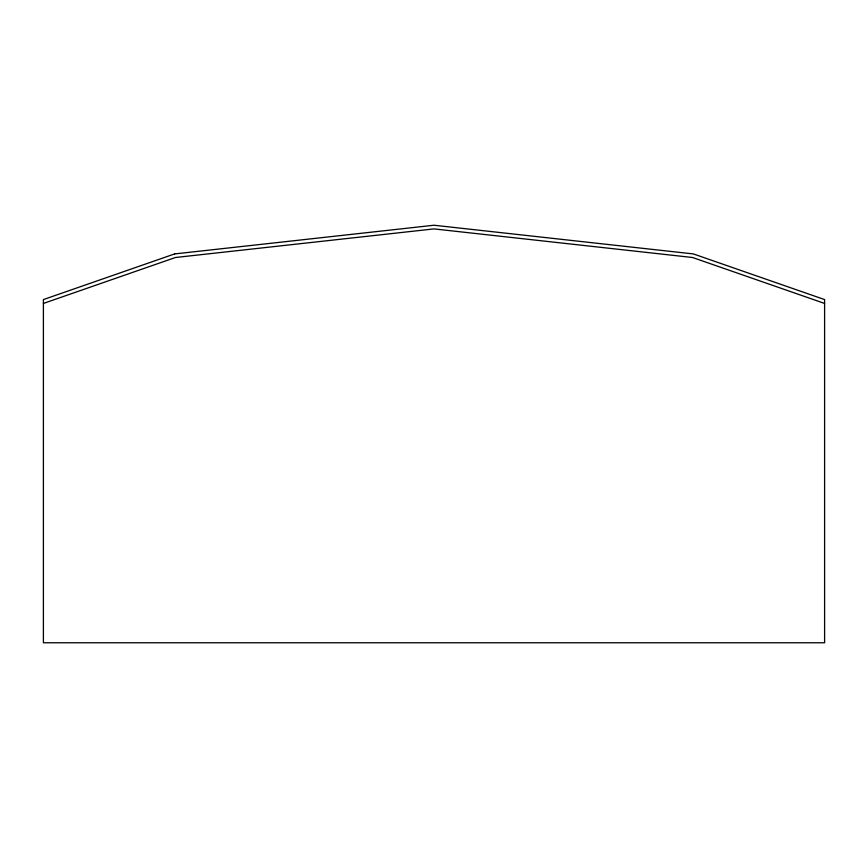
<?xml version="1.0" encoding="UTF-8"?>
<svg xmlns="http://www.w3.org/2000/svg" width="868" height="868" viewBox="0 0 868 868"><rect width="100%" height="100%" fill="white"/><g stroke="black" fill="none" stroke-linecap="round" stroke-linejoin="round"><path stroke-width="1.3" d="M43.4 303.442L175.444 257.503L434 228.902L692.555 257.503L824.6 303.442M174.631 253.923L43.4 299.579L43.4 642.765L824.6 642.765L824.6 299.579L693.369 253.923L434 225.235L174.631 253.923"/></g></svg>
